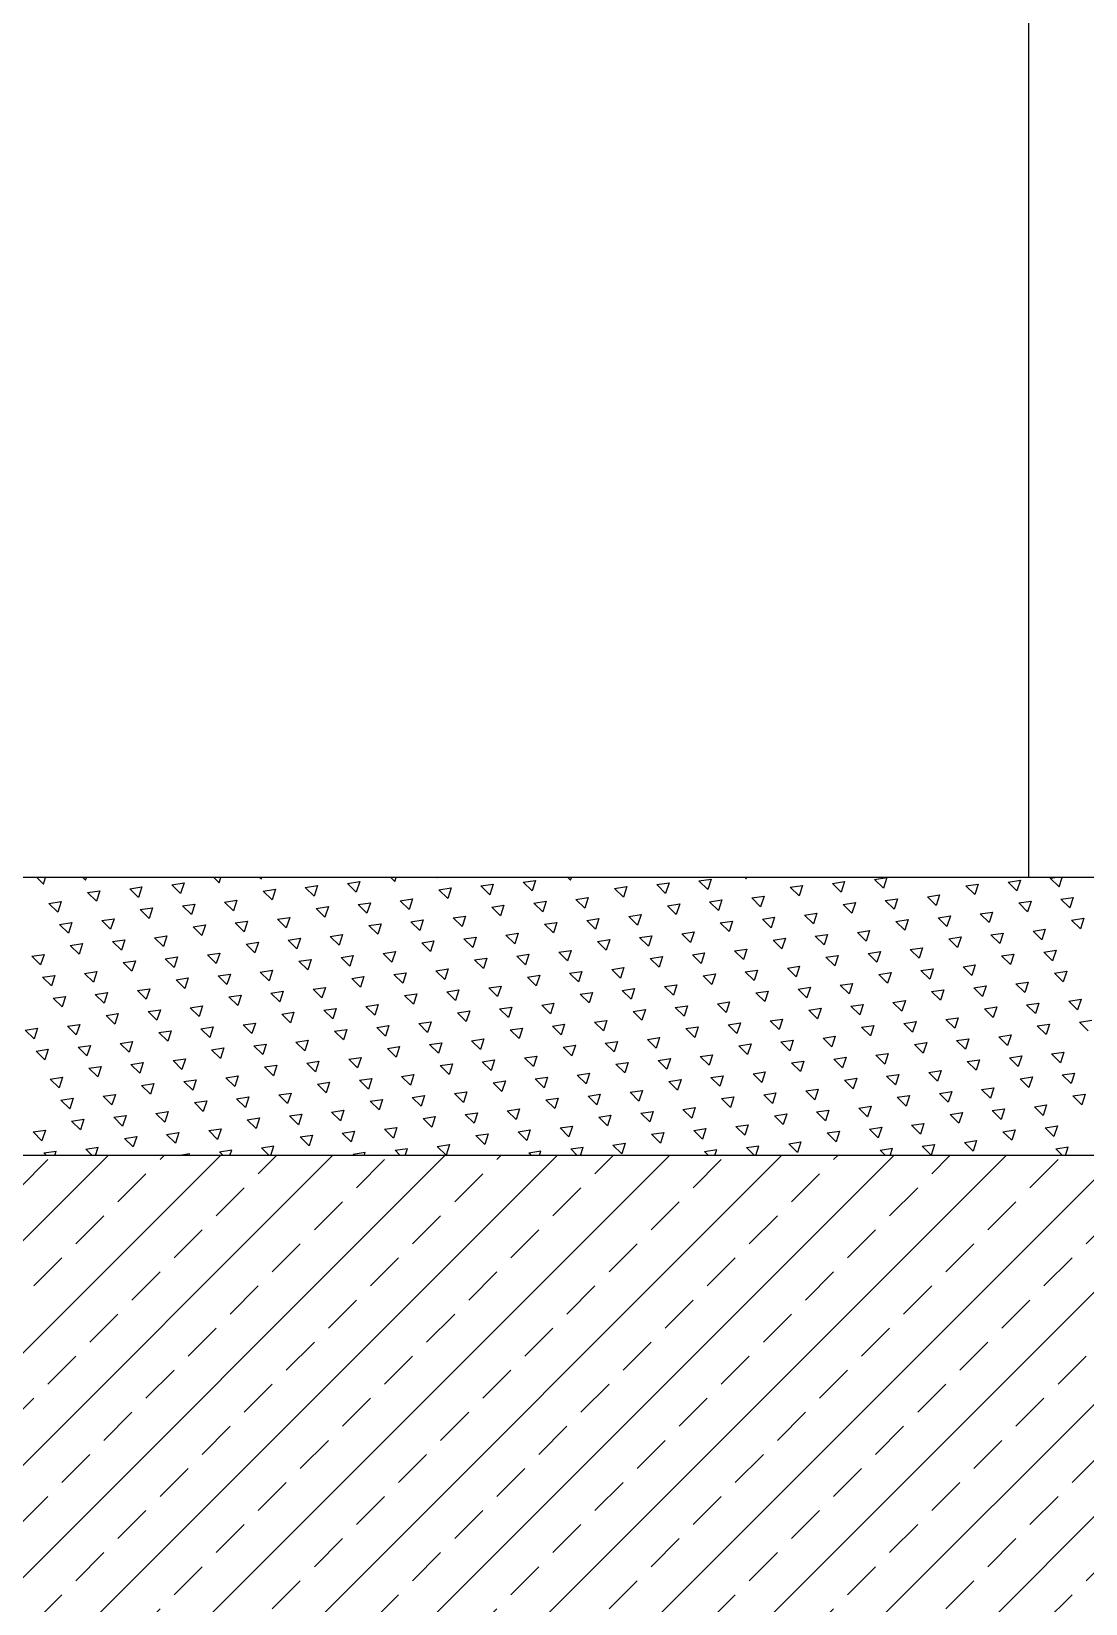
# Model space of a CAD drawing. Header units: metres. Extents: x -220 to 294, y -29 to 18.
# Drawn here: x 262.438 to 263.766, y 11.159 to 13.139 of the extents above; entities that cross this region are included whole.
import ezdxf

# ---------------------------------------------------------------- set-up
doc = ezdxf.new("R2010")
doc.units = ezdxf.units.M
doc.header["$MEASUREMENT"] = 0
doc.layers.add('Standart', color=7, linetype='Continuous')

msp = doc.modelspace()

# ---------------------------------------------------------------- hatches: boundary and pattern name
at = {"layer": 'Standart', "linetype": 'Continuous', "lineweight": -3}
h = msp.add_hatch(dxfattribs=at)
h.set_pattern_fill('ANSI33', color=59, scale=0.4, style=0)
h.set_pattern_definition([(45, (2.96814, -4.59858), (-0.07071068, 0.07071068), []), (45, (3.03885, -4.59858), (-0.07071068, 0.07071068), [0.05, -0.025])])
h.paths.add_polyline_path([(259.0966, 11.7233), (259.0966, 11.1233), (263.5449, 11.1233), (263.5449, 9.2233), (264.7949, 9.2233), (264.7949, 11.7233)])

# ---------------------------------------------------------------- linework, layer by layer
at = {"layer": 'Standart', "color": 38, "linetype": 'Continuous', "lineweight": -3}
msp.add_lwpolyline([(263.6949, 12.0733), (263.6949, 15.8908)], dxfattribs=at)
at = {"layer": 'Standart', "color": 59, "linetype": 'Continuous', "lineweight": -3}
msp.add_lwpolyline([(263.7949, 12.0733), (259.0966, 12.0733)], dxfattribs=at)
at = {"layer": 'Standart', "color": 101, "linetype": 'Continuous', "lineweight": -3}
for points in [[(262.4449, 12.0733), (262.4533, 12.065)], [(262.4533, 12.065), (262.456, 12.0733)], [(262.5029, 12.0733), (262.5064, 12.0699)], [(262.5064, 12.0699), (262.5075, 12.0733)], [(262.5619, 12.0592), (262.5773, 12.0616)], [(262.573, 12.0482), (262.5619, 12.0592)], [(262.5773, 12.0616), (262.573, 12.0482)], [(262.6149, 12.0641), (262.6304, 12.0664)], [(262.6261, 12.0531), (262.6149, 12.0641)], [(262.6304, 12.0664), (262.6261, 12.0531)], [(262.668, 12.0733), (262.6747, 12.0667)], [(262.6747, 12.0667), (262.6768, 12.0733)], [(262.726, 12.0733), (262.7278, 12.0716)], [(262.7278, 12.0716), (262.7284, 12.0733)], [(262.7301, 12.0561), (262.7456, 12.0584)], [(262.7456, 12.0584), (262.7413, 12.0451)], [(262.7832, 12.0609), (262.7987, 12.0632)], [(262.7943, 12.0499), (262.7832, 12.0609)], [(262.7987, 12.0632), (262.7943, 12.0499)], [(262.8363, 12.0657), (262.8518, 12.0681)], [(262.8474, 12.0548), (262.8363, 12.0657)], [(262.8518, 12.0681), (262.8474, 12.0548)], [(262.891, 12.0733), (262.896, 12.0684)], [(262.896, 12.0684), (262.8976, 12.0733)], [(262.949, 12.0733), (262.9491, 12.0732)], [(262.9491, 12.0732), (262.9492, 12.0733)], [(262.9515, 12.0578), (262.9669, 12.0601)], [(262.9669, 12.0601), (262.9626, 12.0468)], [(263.0045, 12.0626), (263.02, 12.0649)], [(263.0157, 12.0516), (263.0045, 12.0626)], [(263.02, 12.0649), (263.0157, 12.0516)], [(263.0576, 12.0674), (263.0731, 12.0697)], [(263.0688, 12.0564), (263.0576, 12.0674)], [(263.0731, 12.0697), (263.0688, 12.0564)], [(263.1141, 12.0733), (263.1174, 12.0701)], [(263.1174, 12.0701), (263.1184, 12.0733)], [(263.1728, 12.0594), (263.1883, 12.0618)], [(263.184, 12.0485), (263.1728, 12.0594)], [(263.1883, 12.0618), (263.184, 12.0485)], [(263.2259, 12.0643), (263.2414, 12.0666)], [(263.2371, 12.0533), (263.2259, 12.0643)], [(263.2414, 12.0666), (263.2371, 12.0533)], [(263.279, 12.0691), (263.2945, 12.0714)], [(263.2902, 12.0581), (263.279, 12.0691)], [(263.2945, 12.0714), (263.2902, 12.0581)], [(263.3372, 12.0733), (263.3387, 12.0718)], [(263.3387, 12.0718), (263.3393, 12.0733)], [(263.3942, 12.0611), (263.4096, 12.0634)], [(263.4053, 12.0501), (263.3942, 12.0611)], [(263.4096, 12.0634), (263.4053, 12.0501)], [(263.4473, 12.0659), (263.4627, 12.0683)], [(263.4584, 12.055), (263.4473, 12.0659)], [(263.4627, 12.0683), (263.4584, 12.055)], [(263.5004, 12.0708), (263.5158, 12.0731)], [(263.5115, 12.0598), (263.5004, 12.0708)], [(263.5158, 12.0731), (263.5115, 12.0598)], [(263.6155, 12.0628), (263.631, 12.0651)], [(263.6267, 12.0518), (263.6155, 12.0628)], [(263.631, 12.0651), (263.6267, 12.0518)], [(263.6686, 12.0676), (263.6841, 12.07)], [(263.6798, 12.0566), (263.6686, 12.0676)], [(263.6841, 12.07), (263.6798, 12.0566)], [(263.7217, 12.0725), (263.7275, 12.0733)], [(263.7328, 12.0615), (263.7217, 12.0725)], [(263.7328, 12.0615), (263.7367, 12.0733)], [(262.4602, 12.0407), (262.4756, 12.0431)], [(262.4713, 12.0298), (262.4602, 12.0407)], [(262.4756, 12.0431), (262.4713, 12.0298)], [(262.5088, 12.0544), (262.5242, 12.0567)], [(262.5199, 12.0434), (262.5088, 12.0544)], [(262.5242, 12.0567), (262.5199, 12.0434)], [(262.6284, 12.0376), (262.6439, 12.0399)], [(262.6439, 12.0399), (262.6396, 12.0266)], [(262.6815, 12.0424), (262.697, 12.0448)], [(262.6927, 12.0314), (262.6815, 12.0424)], [(262.697, 12.0448), (262.6927, 12.0314)], [(262.7413, 12.0451), (262.7301, 12.0561)], [(262.8498, 12.0393), (262.8653, 12.0416)], [(262.8609, 12.0283), (262.8498, 12.0393)], [(262.8653, 12.0416), (262.8609, 12.0283)], [(262.9029, 12.0441), (262.9183, 12.0464)], [(262.914, 12.0331), (262.9029, 12.0441)], [(262.9183, 12.0464), (262.914, 12.0331)], [(262.9626, 12.0468), (262.9515, 12.0578)], [(263.018, 12.0361), (263.0335, 12.0385)], [(263.0335, 12.0385), (263.0292, 12.0251)], [(263.0711, 12.041), (263.0866, 12.0433)], [(263.0823, 12.03), (263.0711, 12.041)], [(263.0866, 12.0433), (263.0823, 12.03)], [(263.1242, 12.0458), (263.1397, 12.0481)], [(263.1354, 12.0348), (263.1242, 12.0458)], [(263.1397, 12.0481), (263.1354, 12.0348)], [(263.2394, 12.0378), (263.2549, 12.0401)], [(263.2549, 12.0401), (263.2505, 12.0268)], [(263.2925, 12.0426), (263.308, 12.045)], [(263.3036, 12.0317), (263.2925, 12.0426)], [(263.308, 12.045), (263.3036, 12.0317)], [(263.3456, 12.0475), (263.3611, 12.0498)], [(263.3567, 12.0365), (263.3456, 12.0475)], [(263.3611, 12.0498), (263.3567, 12.0365)], [(263.4608, 12.0395), (263.4762, 12.0418)], [(263.4719, 12.0285), (263.4608, 12.0395)], [(263.4762, 12.0418), (263.4719, 12.0285)], [(263.5138, 12.0443), (263.5293, 12.0466)], [(263.525, 12.0333), (263.5138, 12.0443)], [(263.5293, 12.0466), (263.525, 12.0333)], [(263.5669, 12.0491), (263.5824, 12.0515)], [(263.5781, 12.0382), (263.5669, 12.0491)], [(263.5824, 12.0515), (263.5781, 12.0382)], [(263.6821, 12.0412), (263.6976, 12.0435)], [(263.6932, 12.0302), (263.6821, 12.0412)], [(263.6976, 12.0435), (263.6932, 12.0302)], [(263.7352, 12.046), (263.7507, 12.0483)], [(263.7463, 12.035), (263.7352, 12.046)], [(263.7507, 12.0483), (263.7463, 12.035)], [(262.5267, 12.0191), (262.5422, 12.0214)], [(262.5379, 12.0081), (262.5267, 12.0191)], [(262.5422, 12.0214), (262.5379, 12.0081)], [(262.5753, 12.0328), (262.5908, 12.0351)], [(262.5865, 12.0218), (262.5753, 12.0328)], [(262.5908, 12.0351), (262.5865, 12.0218)], [(262.6396, 12.0266), (262.6284, 12.0376)], [(262.695, 12.016), (262.7105, 12.0183)], [(262.7105, 12.0183), (262.7061, 12.005)], [(262.7481, 12.0208), (262.7635, 12.0231)], [(262.7592, 12.0098), (262.7481, 12.0208)], [(262.7635, 12.0231), (262.7592, 12.0098)], [(262.7967, 12.0344), (262.8122, 12.0368)], [(262.8078, 12.0235), (262.7967, 12.0344)], [(262.8122, 12.0368), (262.8078, 12.0235)], [(262.9163, 12.0176), (262.9318, 12.02)], [(262.9318, 12.02), (262.9275, 12.0067)], [(262.9695, 12.0225), (262.9849, 12.0248)], [(262.9806, 12.0115), (262.9695, 12.0225)], [(262.9849, 12.0248), (262.9806, 12.0115)], [(263.0292, 12.0251), (263.018, 12.0361)], [(263.1377, 12.0193), (263.1532, 12.0217)], [(263.1489, 12.0083), (263.1377, 12.0193)], [(263.1532, 12.0217), (263.1489, 12.0083)], [(263.1908, 12.0242), (263.2063, 12.0265)], [(263.2019, 12.0132), (263.1908, 12.0242)], [(263.2063, 12.0265), (263.2019, 12.0132)], [(263.2505, 12.0268), (263.2394, 12.0378)], [(263.306, 12.0162), (263.3214, 12.0185)], [(263.3214, 12.0185), (263.3171, 12.0052)], [(263.3591, 12.021), (263.3745, 12.0233)], [(263.3702, 12.01), (263.3591, 12.021)], [(263.3745, 12.0233), (263.3702, 12.01)], [(263.4121, 12.0258), (263.4276, 12.0282)], [(263.4233, 12.0149), (263.4121, 12.0258)], [(263.4276, 12.0282), (263.4233, 12.0149)], [(263.5273, 12.0179), (263.5428, 12.0202)], [(263.5428, 12.0202), (263.5385, 12.0069)], [(263.5804, 12.0227), (263.5959, 12.025)], [(263.5916, 12.0117), (263.5804, 12.0227)], [(263.5959, 12.025), (263.5916, 12.0117)], [(263.6335, 12.0275), (263.649, 12.0298)], [(263.6447, 12.0165), (263.6335, 12.0275)], [(263.649, 12.0298), (263.6447, 12.0165)], [(263.7487, 12.0195), (263.7642, 12.0219)], [(263.7598, 12.0086), (263.7487, 12.0195)], [(263.7642, 12.0219), (263.7598, 12.0086)], [(262.4736, 12.0143), (262.4891, 12.0166)], [(262.4848, 12.0033), (262.4736, 12.0143)], [(262.4891, 12.0166), (262.4848, 12.0033)], [(262.5933, 11.9975), (262.6088, 11.9998)], [(262.6088, 11.9998), (262.6045, 11.9865)], [(262.6419, 12.0111), (262.6574, 12.0135)], [(262.653, 12.0001), (262.6419, 12.0111)], [(262.6574, 12.0135), (262.653, 12.0001)], [(262.7061, 12.005), (262.695, 12.016)], [(262.8147, 11.9992), (262.8301, 12.0015)], [(262.8258, 11.9882), (262.8147, 11.9992)], [(262.8301, 12.0015), (262.8258, 11.9882)], [(262.8632, 12.0128), (262.8787, 12.0151)], [(262.8744, 12.0018), (262.8632, 12.0128)], [(262.8787, 12.0151), (262.8744, 12.0018)], [(262.9275, 12.0067), (262.9163, 12.0176)], [(263.036, 12.0008), (263.0515, 12.0032)], [(263.0472, 11.9899), (263.036, 12.0008)], [(263.0515, 12.0032), (263.0472, 11.9899)], [(263.0846, 12.0145), (263.1001, 12.0168)], [(263.0958, 12.0035), (263.0846, 12.0145)], [(263.1001, 12.0168), (263.0958, 12.0035)], [(263.2043, 11.9977), (263.2198, 12)], [(263.2198, 12), (263.2154, 11.9867)], [(263.2574, 12.0025), (263.2729, 12.0049)], [(263.2685, 11.9915), (263.2574, 12.0025)], [(263.2729, 12.0049), (263.2685, 11.9915)], [(263.3171, 12.0052), (263.306, 12.0162)], [(263.4256, 11.9994), (263.4411, 12.0017)], [(263.4368, 11.9884), (263.4256, 11.9994)], [(263.4411, 12.0017), (263.4368, 11.9884)], [(263.4787, 12.0042), (263.4942, 12.0065)], [(263.4899, 11.9932), (263.4787, 12.0042)], [(263.4942, 12.0065), (263.4899, 11.9932)], [(263.5385, 12.0069), (263.5273, 12.0179)], [(263.5939, 11.9962), (263.6094, 11.9986)], [(263.6094, 11.9986), (263.605, 11.9852)], [(263.647, 12.0011), (263.6624, 12.0034)], [(263.6581, 11.9901), (263.647, 12.0011)], [(263.6624, 12.0034), (263.6581, 11.9901)], [(263.7001, 12.0059), (263.7155, 12.0082)], [(263.7112, 11.9949), (263.7001, 12.0059)], [(263.7155, 12.0082), (263.7112, 11.9949)], [(262.4871, 11.9878), (262.5026, 11.9902)], [(262.4983, 11.9768), (262.4871, 11.9878)], [(262.5026, 11.9902), (262.4983, 11.9768)], [(262.5402, 11.9927), (262.5557, 11.995)], [(262.5514, 11.9817), (262.5402, 11.9927)], [(262.5557, 11.995), (262.5514, 11.9817)], [(262.6045, 11.9865), (262.5933, 11.9975)], [(262.7085, 11.9895), (262.724, 11.9918)], [(262.7196, 11.9785), (262.7085, 11.9895)], [(262.724, 11.9918), (262.7196, 11.9785)], [(262.7616, 11.9943), (262.777, 11.9967)], [(262.7727, 11.9833), (262.7616, 11.9943)], [(262.777, 11.9967), (262.7727, 11.9833)], [(262.8812, 11.9775), (262.8967, 11.9799)], [(262.8967, 11.9799), (262.8924, 11.9665)], [(262.9298, 11.9912), (262.9453, 11.9935)], [(262.941, 11.9802), (262.9298, 11.9912)], [(262.9453, 11.9935), (262.941, 11.9802)], [(262.9829, 11.996), (262.9984, 11.9983)], [(262.9941, 11.985), (262.9829, 11.996)], [(262.9984, 11.9983), (262.9941, 11.985)], [(263.1026, 11.9792), (263.1181, 11.9815)], [(263.1137, 11.9682), (263.1026, 11.9792)], [(263.1181, 11.9815), (263.1137, 11.9682)], [(263.1512, 11.9929), (263.1667, 11.9952)], [(263.1623, 11.9819), (263.1512, 11.9929)], [(263.1667, 11.9952), (263.1623, 11.9819)], [(263.2154, 11.9867), (263.2043, 11.9977)], [(263.3239, 11.9809), (263.3394, 11.9832)], [(263.3351, 11.9699), (263.3239, 11.9809)], [(263.3394, 11.9832), (263.3351, 11.9699)], [(263.3725, 11.9945), (263.388, 11.9969)], [(263.3837, 11.9836), (263.3725, 11.9945)], [(263.388, 11.9969), (263.3837, 11.9836)], [(263.4922, 11.9777), (263.5077, 11.9801)], [(263.5077, 11.9801), (263.5034, 11.9668)], [(263.5453, 11.9826), (263.5608, 11.9849)], [(263.5565, 11.9716), (263.5453, 11.9826)], [(263.5608, 11.9849), (263.5565, 11.9716)], [(263.605, 11.9852), (263.5939, 11.9962)], [(263.7136, 11.9794), (263.729, 11.9818)], [(263.7247, 11.9684), (263.7136, 11.9794)], [(263.729, 11.9818), (263.7247, 11.9684)], [(262.4385, 11.9742), (262.454, 11.9765)], [(262.4497, 11.9632), (262.4385, 11.9742)], [(262.454, 11.9765), (262.4497, 11.9632)], [(262.5537, 11.9662), (262.5692, 11.9685)], [(262.5648, 11.9552), (262.5537, 11.9662)], [(262.5692, 11.9685), (262.5648, 11.9552)], [(262.6068, 11.971), (262.6223, 11.9734)], [(262.6179, 11.96), (262.6068, 11.971)], [(262.6223, 11.9734), (262.6179, 11.96)], [(262.6599, 11.9759), (262.6754, 11.9782)], [(262.671, 11.9649), (262.6599, 11.9759)], [(262.6754, 11.9782), (262.671, 11.9649)], [(262.7751, 11.9679), (262.7905, 11.9702)], [(262.7862, 11.9569), (262.7751, 11.9679)], [(262.7905, 11.9702), (262.7862, 11.9569)], [(262.8282, 11.9727), (262.8436, 11.975)], [(262.8393, 11.9617), (262.8282, 11.9727)], [(262.8436, 11.975), (262.8393, 11.9617)], [(262.8924, 11.9665), (262.8812, 11.9775)], [(262.9964, 11.9696), (263.0119, 11.9719)], [(263.0076, 11.9586), (262.9964, 11.9696)], [(263.0119, 11.9719), (263.0076, 11.9586)], [(263.0495, 11.9744), (263.065, 11.9767)], [(263.0606, 11.9634), (263.0495, 11.9744)], [(263.065, 11.9767), (263.0606, 11.9634)], [(263.1692, 11.9576), (263.1846, 11.9599)], [(263.1846, 11.9599), (263.1803, 11.9466)], [(263.2178, 11.9712), (263.2332, 11.9736)], [(263.2289, 11.9602), (263.2178, 11.9712)], [(263.2332, 11.9736), (263.2289, 11.9602)], [(263.2708, 11.9761), (263.2863, 11.9784)], [(263.282, 11.9651), (263.2708, 11.9761)], [(263.2863, 11.9784), (263.282, 11.9651)], [(263.3905, 11.9593), (263.406, 11.9616)], [(263.4017, 11.9483), (263.3905, 11.9593)], [(263.406, 11.9616), (263.4017, 11.9483)], [(263.4391, 11.9729), (263.4546, 11.9752)], [(263.4503, 11.9619), (263.4391, 11.9729)], [(263.4546, 11.9752), (263.4503, 11.9619)], [(263.5034, 11.9668), (263.4922, 11.9777)], [(263.6119, 11.9609), (263.6273, 11.9633)], [(263.623, 11.95), (263.6119, 11.9609)], [(263.6273, 11.9633), (263.623, 11.95)], [(263.6605, 11.9746), (263.6759, 11.9769)], [(263.6716, 11.9636), (263.6605, 11.9746)], [(263.6759, 11.9769), (263.6716, 11.9636)], [(262.452, 11.9477), (262.4675, 11.95)], [(262.4632, 11.9367), (262.452, 11.9477)], [(262.4675, 11.95), (262.4632, 11.9367)], [(262.5051, 11.9525), (262.5206, 11.9549)], [(262.5163, 11.9416), (262.5051, 11.9525)], [(262.5206, 11.9549), (262.5163, 11.9416)], [(262.6203, 11.9446), (262.6357, 11.9469)], [(262.6314, 11.9336), (262.6203, 11.9446)], [(262.6357, 11.9469), (262.6314, 11.9336)], [(262.6734, 11.9494), (262.6888, 11.9517)], [(262.6845, 11.9384), (262.6734, 11.9494)], [(262.6888, 11.9517), (262.6845, 11.9384)], [(262.7265, 11.9542), (262.7419, 11.9566)], [(262.7376, 11.9432), (262.7265, 11.9542)], [(262.7419, 11.9566), (262.7376, 11.9432)], [(262.8416, 11.9462), (262.8571, 11.9486)], [(262.8528, 11.9353), (262.8416, 11.9462)], [(262.8571, 11.9486), (262.8528, 11.9353)], [(262.8947, 11.9511), (262.9102, 11.9534)], [(262.9059, 11.9401), (262.8947, 11.9511)], [(262.9102, 11.9534), (262.9059, 11.9401)], [(262.9478, 11.9559), (262.9633, 11.9582)], [(262.959, 11.9449), (262.9478, 11.9559)], [(262.9633, 11.9582), (262.959, 11.9449)], [(263.063, 11.9479), (263.0785, 11.9503)], [(263.0741, 11.9369), (263.063, 11.9479)], [(263.0785, 11.9503), (263.0741, 11.9369)], [(263.1161, 11.9527), (263.1316, 11.9551)], [(263.1272, 11.9418), (263.1161, 11.9527)], [(263.1316, 11.9551), (263.1272, 11.9418)], [(263.1803, 11.9466), (263.1692, 11.9576)], [(263.2843, 11.9496), (263.2998, 11.9519)], [(263.2955, 11.9386), (263.2843, 11.9496)], [(263.2998, 11.9519), (263.2955, 11.9386)], [(263.3374, 11.9544), (263.3529, 11.9568)], [(263.3486, 11.9434), (263.3374, 11.9544)], [(263.3529, 11.9568), (263.3486, 11.9434)], [(263.4571, 11.9376), (263.4726, 11.94)], [(263.4726, 11.94), (263.4682, 11.9266)], [(263.5057, 11.9513), (263.5211, 11.9536)], [(263.5168, 11.9403), (263.5057, 11.9513)], [(263.5211, 11.9536), (263.5168, 11.9403)], [(263.5588, 11.9561), (263.5742, 11.9584)], [(263.5699, 11.9451), (263.5588, 11.9561)], [(263.5742, 11.9584), (263.5699, 11.9451)], [(263.6784, 11.9393), (263.6939, 11.9416)], [(263.6896, 11.9283), (263.6784, 11.9393)], [(263.6939, 11.9416), (263.6896, 11.9283)], [(263.727, 11.953), (263.7425, 11.9553)], [(263.7382, 11.942), (263.727, 11.953)], [(263.7425, 11.9553), (263.7382, 11.942)], [(262.4655, 11.9212), (262.481, 11.9236)], [(262.4767, 11.9103), (262.4655, 11.9212)], [(262.481, 11.9236), (262.4767, 11.9103)], [(262.5186, 11.9261), (262.5341, 11.9284)], [(262.5297, 11.9151), (262.5186, 11.9261)], [(262.5341, 11.9284), (262.5297, 11.9151)], [(262.5717, 11.9309), (262.5872, 11.9332)], [(262.5828, 11.9199), (262.5717, 11.9309)], [(262.5872, 11.9332), (262.5828, 11.9199)], [(262.6869, 11.9229), (262.7023, 11.9253)], [(262.698, 11.9119), (262.6869, 11.9229)], [(262.7023, 11.9253), (262.698, 11.9119)], [(262.7399, 11.9278), (262.7554, 11.9301)], [(262.7511, 11.9168), (262.7399, 11.9278)], [(262.7554, 11.9301), (262.7511, 11.9168)], [(262.793, 11.9326), (262.8085, 11.9349)], [(262.8042, 11.9216), (262.793, 11.9326)], [(262.8085, 11.9349), (262.8042, 11.9216)], [(262.9082, 11.9246), (262.9237, 11.9269)], [(262.9193, 11.9136), (262.9082, 11.9246)], [(262.9237, 11.9269), (262.9193, 11.9136)], [(262.9613, 11.9294), (262.9768, 11.9318)], [(262.9724, 11.9185), (262.9613, 11.9294)], [(262.9768, 11.9318), (262.9724, 11.9185)], [(263.0144, 11.9343), (263.0298, 11.9366)], [(263.0255, 11.9233), (263.0144, 11.9343)], [(263.0298, 11.9366), (263.0255, 11.9233)], [(263.1295, 11.9263), (263.145, 11.9286)], [(263.1407, 11.9153), (263.1295, 11.9263)], [(263.145, 11.9286), (263.1407, 11.9153)], [(263.1826, 11.9311), (263.1981, 11.9334)], [(263.1938, 11.9201), (263.1826, 11.9311)], [(263.1981, 11.9334), (263.1938, 11.9201)], [(263.2357, 11.9359), (263.2512, 11.9383)], [(263.2469, 11.925), (263.2357, 11.9359)], [(263.2512, 11.9383), (263.2469, 11.925)], [(263.3509, 11.928), (263.3664, 11.9303)], [(263.3621, 11.917), (263.3509, 11.928)], [(263.3664, 11.9303), (263.3621, 11.917)], [(263.404, 11.9328), (263.4195, 11.9351)], [(263.4152, 11.9218), (263.404, 11.9328)], [(263.4195, 11.9351), (263.4152, 11.9218)], [(263.4682, 11.9266), (263.4571, 11.9376)], [(263.5723, 11.9296), (263.5877, 11.932)], [(263.5834, 11.9187), (263.5723, 11.9296)], [(263.5877, 11.932), (263.5834, 11.9187)], [(263.6254, 11.9345), (263.6408, 11.9368)], [(263.6365, 11.9235), (263.6254, 11.9345)], [(263.6408, 11.9368), (263.6365, 11.9235)], [(263.745, 11.9177), (263.7605, 11.92)], [(263.7605, 11.92), (263.7562, 11.9067)], [(262.5321, 11.8996), (262.5475, 11.9019)], [(262.5432, 11.8886), (262.5321, 11.8996)], [(262.5475, 11.9019), (262.5432, 11.8886)], [(262.5852, 11.9044), (262.6006, 11.9068)], [(262.5963, 11.8935), (262.5852, 11.9044)], [(262.6006, 11.9068), (262.5963, 11.8935)], [(262.6382, 11.9093), (262.6537, 11.9116)], [(262.6494, 11.8983), (262.6382, 11.9093)], [(262.6537, 11.9116), (262.6494, 11.8983)], [(262.7534, 11.9013), (262.7689, 11.9036)], [(262.7646, 11.8903), (262.7534, 11.9013)], [(262.7689, 11.9036), (262.7646, 11.8903)], [(262.8065, 11.9061), (262.822, 11.9085)], [(262.8177, 11.8951), (262.8065, 11.9061)], [(262.822, 11.9085), (262.8177, 11.8951)], [(262.8596, 11.911), (262.8751, 11.9133)], [(262.8708, 11.9), (262.8596, 11.911)], [(262.8751, 11.9133), (262.8708, 11.9)], [(262.9748, 11.903), (262.9903, 11.9053)], [(262.9859, 11.892), (262.9748, 11.903)], [(262.9903, 11.9053), (262.9859, 11.892)], [(263.0279, 11.9078), (263.0433, 11.9101)], [(263.039, 11.8968), (263.0279, 11.9078)], [(263.0433, 11.9101), (263.039, 11.8968)], [(263.081, 11.9126), (263.0964, 11.915)], [(263.0921, 11.9017), (263.081, 11.9126)], [(263.0964, 11.915), (263.0921, 11.9017)], [(263.1961, 11.9047), (263.2116, 11.907)], [(263.2073, 11.8937), (263.1961, 11.9047)], [(263.2116, 11.907), (263.2073, 11.8937)], [(263.2492, 11.9095), (263.2647, 11.9118)], [(263.2604, 11.8985), (263.2492, 11.9095)], [(263.2647, 11.9118), (263.2604, 11.8985)], [(263.3023, 11.9143), (263.3178, 11.9166)], [(263.3135, 11.9033), (263.3023, 11.9143)], [(263.3178, 11.9166), (263.3135, 11.9033)], [(263.4175, 11.9063), (263.433, 11.9087)], [(263.4286, 11.8954), (263.4175, 11.9063)], [(263.433, 11.9087), (263.4286, 11.8954)], [(263.4706, 11.9112), (263.4861, 11.9135)], [(263.4817, 11.9002), (263.4706, 11.9112)], [(263.4861, 11.9135), (263.4817, 11.9002)], [(263.5236, 11.916), (263.5392, 11.9183)], [(263.5348, 11.905), (263.5236, 11.916)], [(263.5392, 11.9183), (263.5348, 11.905)], [(263.6388, 11.908), (263.6543, 11.9103)], [(263.65, 11.897), (263.6388, 11.908)], [(263.6543, 11.9103), (263.65, 11.897)], [(263.6919, 11.9128), (263.7074, 11.9152)], [(263.7031, 11.9019), (263.6919, 11.9128)], [(263.7074, 11.9152), (263.7031, 11.9019)], [(263.7562, 11.9067), (263.745, 11.9177)], [(262.4304, 11.8811), (262.4459, 11.8835)], [(262.4415, 11.8702), (262.4304, 11.8811)], [(262.4459, 11.8835), (262.4415, 11.8702)], [(262.4835, 11.886), (262.499, 11.8883)], [(262.4946, 11.875), (262.4835, 11.886)], [(262.499, 11.8883), (262.4946, 11.875)], [(262.5986, 11.878), (262.6141, 11.8803)], [(262.6141, 11.8803), (262.6098, 11.867)], [(262.6517, 11.8828), (262.6672, 11.8851)], [(262.6629, 11.8718), (262.6517, 11.8828)], [(262.6672, 11.8851), (262.6629, 11.8718)], [(262.7048, 11.8876), (262.7203, 11.89)], [(262.716, 11.8767), (262.7048, 11.8876)], [(262.7203, 11.89), (262.716, 11.8767)], [(262.82, 11.8797), (262.8355, 11.882)], [(262.8355, 11.882), (262.8311, 11.8687)], [(262.8731, 11.8845), (262.8885, 11.8868)], [(262.8842, 11.8735), (262.8731, 11.8845)], [(262.8885, 11.8868), (262.8842, 11.8735)], [(262.9262, 11.8893), (262.9416, 11.8917)], [(262.9373, 11.8783), (262.9262, 11.8893)], [(262.9416, 11.8917), (262.9373, 11.8783)], [(263.0413, 11.8813), (263.0568, 11.8837)], [(263.0525, 11.8704), (263.0413, 11.8813)], [(263.0568, 11.8837), (263.0525, 11.8704)], [(263.0945, 11.8862), (263.1099, 11.8885)], [(263.1056, 11.8752), (263.0945, 11.8862)], [(263.1099, 11.8885), (263.1056, 11.8752)], [(263.1475, 11.891), (263.163, 11.8933)], [(263.1587, 11.88), (263.1475, 11.891)], [(263.163, 11.8933), (263.1587, 11.88)], [(263.2627, 11.883), (263.2782, 11.8854)], [(263.2739, 11.872), (263.2627, 11.883)], [(263.2782, 11.8854), (263.2739, 11.872)], [(263.3158, 11.8879), (263.3313, 11.8902)], [(263.3269, 11.8769), (263.3158, 11.8879)], [(263.3313, 11.8902), (263.3269, 11.8769)], [(263.3689, 11.8927), (263.3844, 11.895)], [(263.38, 11.8817), (263.3689, 11.8927)], [(263.3844, 11.895), (263.38, 11.8817)], [(263.4841, 11.8847), (263.4995, 11.887)], [(263.4952, 11.8737), (263.4841, 11.8847)], [(263.4995, 11.887), (263.4952, 11.8737)], [(263.5371, 11.8895), (263.5526, 11.8919)], [(263.5483, 11.8786), (263.5371, 11.8895)], [(263.5526, 11.8919), (263.5483, 11.8786)], [(263.5902, 11.8944), (263.6057, 11.8967)], [(263.6014, 11.8834), (263.5902, 11.8944)], [(263.6057, 11.8967), (263.6014, 11.8834)], [(263.7054, 11.8864), (263.7209, 11.8887)], [(263.7166, 11.8754), (263.7054, 11.8864)], [(263.7209, 11.8887), (263.7166, 11.8754)], [(263.7585, 11.8912), (263.774, 11.8935)], [(263.7697, 11.8802), (263.7585, 11.8912)], [(262.4969, 11.8595), (262.5124, 11.8618)], [(262.5124, 11.8618), (262.5081, 11.8485)], [(262.55, 11.8643), (262.5655, 11.8667)], [(262.5612, 11.8533), (262.55, 11.8643)], [(262.5655, 11.8667), (262.5612, 11.8533)], [(262.6098, 11.867), (262.5986, 11.878)], [(262.7183, 11.8612), (262.7338, 11.8635)], [(262.7295, 11.8502), (262.7183, 11.8612)], [(262.7338, 11.8635), (262.7295, 11.8502)], [(262.7714, 11.866), (262.7869, 11.8683)], [(262.7826, 11.855), (262.7714, 11.866)], [(262.7869, 11.8683), (262.7826, 11.855)], [(262.8311, 11.8687), (262.82, 11.8797)], [(262.8866, 11.858), (262.902, 11.8604)], [(262.902, 11.8604), (262.8977, 11.847)], [(262.9397, 11.8629), (262.9551, 11.8652)], [(262.9508, 11.8519), (262.9397, 11.8629)], [(262.9551, 11.8652), (262.9508, 11.8519)], [(262.9927, 11.8677), (263.0082, 11.87)], [(263.0039, 11.8567), (262.9927, 11.8677)], [(263.0082, 11.87), (263.0039, 11.8567)], [(263.1079, 11.8597), (263.1234, 11.862)], [(263.1234, 11.862), (263.1191, 11.8487)], [(263.161, 11.8645), (263.1765, 11.8669)], [(263.1722, 11.8536), (263.161, 11.8645)], [(263.1765, 11.8669), (263.1722, 11.8536)], [(263.2141, 11.8694), (263.2296, 11.8717)], [(263.2252, 11.8584), (263.2141, 11.8694)], [(263.2296, 11.8717), (263.2252, 11.8584)], [(263.3293, 11.8614), (263.3448, 11.8637)], [(263.3404, 11.8504), (263.3293, 11.8614)], [(263.3448, 11.8637), (263.3404, 11.8504)], [(263.3824, 11.8662), (263.3979, 11.8686)], [(263.3935, 11.8552), (263.3824, 11.8662)], [(263.3979, 11.8686), (263.3935, 11.8552)], [(263.4355, 11.8711), (263.4509, 11.8734)], [(263.4466, 11.8601), (263.4355, 11.8711)], [(263.4509, 11.8734), (263.4466, 11.8601)], [(263.5506, 11.8631), (263.5661, 11.8654)], [(263.5618, 11.8521), (263.5506, 11.8631)], [(263.5661, 11.8654), (263.5618, 11.8521)], [(263.6037, 11.8679), (263.6192, 11.8702)], [(263.6149, 11.8569), (263.6037, 11.8679)], [(263.6192, 11.8702), (263.6149, 11.8569)], [(263.6568, 11.8727), (263.6723, 11.8751)], [(263.668, 11.8618), (263.6568, 11.8727)], [(263.6723, 11.8751), (263.668, 11.8618)], [(262.4439, 11.8547), (262.4593, 11.857)], [(262.455, 11.8437), (262.4439, 11.8547)], [(262.4593, 11.857), (262.455, 11.8437)], [(262.5081, 11.8485), (262.4969, 11.8595)], [(262.5635, 11.8379), (262.579, 11.8402)], [(262.579, 11.8402), (262.5747, 11.8269)], [(262.6166, 11.8427), (262.6321, 11.845)], [(262.6278, 11.8317), (262.6166, 11.8427)], [(262.6321, 11.845), (262.6278, 11.8317)], [(262.6652, 11.8564), (262.6807, 11.8587)], [(262.6764, 11.8454), (262.6652, 11.8564)], [(262.6807, 11.8587), (262.6764, 11.8454)], [(262.7849, 11.8396), (262.8004, 11.8419)], [(262.8004, 11.8419), (262.796, 11.8286)], [(262.838, 11.8444), (262.8535, 11.8467)], [(262.8491, 11.8334), (262.838, 11.8444)], [(262.8535, 11.8467), (262.8491, 11.8334)], [(262.8977, 11.847), (262.8866, 11.858)], [(263.0062, 11.8412), (263.0217, 11.8436)], [(263.0174, 11.8302), (263.0062, 11.8412)], [(263.0217, 11.8436), (263.0174, 11.8302)], [(263.0593, 11.8461), (263.0748, 11.8484)], [(263.0705, 11.8351), (263.0593, 11.8461)], [(263.0748, 11.8484), (263.0705, 11.8351)], [(263.1191, 11.8487), (263.1079, 11.8597)], [(263.1745, 11.8381), (263.19, 11.8404)], [(263.19, 11.8404), (263.1856, 11.8271)], [(263.2276, 11.8429), (263.2431, 11.8452)], [(263.2387, 11.8319), (263.2276, 11.8429)], [(263.2431, 11.8452), (263.2387, 11.8319)], [(263.2807, 11.8477), (263.2961, 11.8501)], [(263.2918, 11.8368), (263.2807, 11.8477)], [(263.2961, 11.8501), (263.2918, 11.8368)], [(263.3958, 11.8398), (263.4113, 11.8421)], [(263.4113, 11.8421), (263.407, 11.8288)], [(263.4489, 11.8446), (263.4644, 11.8469)], [(263.4601, 11.8336), (263.4489, 11.8446)], [(263.4644, 11.8469), (263.4601, 11.8336)], [(263.502, 11.8494), (263.5175, 11.8518)], [(263.5132, 11.8384), (263.502, 11.8494)], [(263.5175, 11.8518), (263.5132, 11.8384)], [(263.6172, 11.8414), (263.6327, 11.8438)], [(263.6284, 11.8305), (263.6172, 11.8414)], [(263.6327, 11.8438), (263.6284, 11.8305)], [(263.6703, 11.8463), (263.6858, 11.8486)], [(263.6815, 11.8353), (263.6703, 11.8463)], [(263.6858, 11.8486), (263.6815, 11.8353)], [(263.7234, 11.8511), (263.7389, 11.8534)], [(263.7345, 11.8401), (263.7234, 11.8511)], [(263.7389, 11.8534), (263.7345, 11.8401)], [(262.4619, 11.8194), (262.4773, 11.8217)], [(262.4773, 11.8217), (262.473, 11.8084)], [(262.5104, 11.833), (262.5259, 11.8354)], [(262.5216, 11.8221), (262.5104, 11.833)], [(262.5259, 11.8354), (262.5216, 11.8221)], [(262.5747, 11.8269), (262.5635, 11.8379)], [(262.6832, 11.8211), (262.6987, 11.8234)], [(262.6943, 11.8101), (262.6832, 11.8211)], [(262.6987, 11.8234), (262.6943, 11.8101)], [(262.7318, 11.8347), (262.7473, 11.8371)], [(262.7429, 11.8237), (262.7318, 11.8347)], [(262.7473, 11.8371), (262.7429, 11.8237)], [(262.796, 11.8286), (262.7849, 11.8396)], [(262.9045, 11.8228), (262.92, 11.8251)], [(262.9157, 11.8118), (262.9045, 11.8228)], [(262.92, 11.8251), (262.9157, 11.8118)], [(262.9532, 11.8364), (262.9686, 11.8387)], [(262.9643, 11.8254), (262.9532, 11.8364)], [(262.9686, 11.8387), (262.9643, 11.8254)], [(263.0728, 11.8196), (263.0883, 11.8219)], [(263.0883, 11.8219), (263.084, 11.8086)], [(263.1259, 11.8244), (263.1414, 11.8268)], [(263.1371, 11.8134), (263.1259, 11.8244)], [(263.1414, 11.8268), (263.1371, 11.8134)], [(263.1856, 11.8271), (263.1745, 11.8381)], [(263.2942, 11.8213), (263.3096, 11.8236)], [(263.3053, 11.8103), (263.2942, 11.8213)], [(263.3096, 11.8236), (263.3053, 11.8103)], [(263.3473, 11.8261), (263.3627, 11.8284)], [(263.3584, 11.8151), (263.3473, 11.8261)], [(263.3627, 11.8284), (263.3584, 11.8151)], [(263.407, 11.8288), (263.3958, 11.8398)], [(263.4624, 11.8181), (263.4779, 11.8205)], [(263.4779, 11.8205), (263.4736, 11.8071)], [(263.5155, 11.823), (263.531, 11.8253)], [(263.5267, 11.812), (263.5155, 11.823)], [(263.531, 11.8253), (263.5267, 11.812)], [(263.5686, 11.8278), (263.5841, 11.8301)], [(263.5797, 11.8168), (263.5686, 11.8278)], [(263.5841, 11.8301), (263.5797, 11.8168)], [(263.6838, 11.8198), (263.6992, 11.8221)], [(263.6992, 11.8221), (263.6949, 11.8088)], [(263.7369, 11.8246), (263.7523, 11.827)], [(263.748, 11.8137), (263.7369, 11.8246)], [(263.7523, 11.827), (263.748, 11.8137)], [(262.473, 11.8084), (262.4619, 11.8194)], [(262.577, 11.8114), (262.5925, 11.8137)], [(262.5882, 11.8004), (262.577, 11.8114)], [(262.5925, 11.8137), (262.5882, 11.8004)], [(262.6301, 11.8162), (262.6456, 11.8186)], [(262.6413, 11.8053), (262.6301, 11.8162)], [(262.6456, 11.8186), (262.6413, 11.8053)], [(262.7498, 11.7994), (262.7653, 11.8018)], [(262.7653, 11.8018), (262.7609, 11.7885)], [(262.7984, 11.8131), (262.8138, 11.8154)], [(262.8095, 11.8021), (262.7984, 11.8131)], [(262.8138, 11.8154), (262.8095, 11.8021)], [(262.8514, 11.8179), (262.8669, 11.8203)], [(262.8626, 11.8069), (262.8514, 11.8179)], [(262.8669, 11.8203), (262.8626, 11.8069)], [(262.9711, 11.8011), (262.9866, 11.8035)], [(262.9823, 11.7901), (262.9711, 11.8011)], [(262.9866, 11.8035), (262.9823, 11.7901)], [(263.0197, 11.8148), (263.0352, 11.8171)], [(263.0309, 11.8038), (263.0197, 11.8148)], [(263.0352, 11.8171), (263.0309, 11.8038)], [(263.084, 11.8086), (263.0728, 11.8196)], [(263.1925, 11.8028), (263.2079, 11.8051)], [(263.2036, 11.7918), (263.1925, 11.8028)], [(263.2079, 11.8051), (263.2036, 11.7918)], [(263.2411, 11.8165), (263.2566, 11.8188)], [(263.2522, 11.8055), (263.2411, 11.8165)], [(263.2566, 11.8188), (263.2522, 11.8055)], [(263.3607, 11.7996), (263.3762, 11.802)], [(263.3762, 11.802), (263.3719, 11.7887)], [(263.4138, 11.8045), (263.4293, 11.8068)], [(263.425, 11.7935), (263.4138, 11.8045)], [(263.4293, 11.8068), (263.425, 11.7935)], [(263.4736, 11.8071), (263.4624, 11.8181)], [(263.5821, 11.8013), (263.5976, 11.8037)], [(263.5932, 11.7903), (263.5821, 11.8013)], [(263.5976, 11.8037), (263.5932, 11.7903)], [(263.6352, 11.8062), (263.6507, 11.8085)], [(263.6463, 11.7952), (263.6352, 11.8062)], [(263.6507, 11.8085), (263.6463, 11.7952)], [(263.6949, 11.8088), (263.6838, 11.8198)], [(263.7503, 11.7982), (263.7658, 11.8005)], [(263.7658, 11.8005), (263.7615, 11.7872)], [(262.4753, 11.7929), (262.4908, 11.7953)], [(262.4865, 11.7819), (262.4753, 11.7929)], [(262.4908, 11.7953), (262.4865, 11.7819)], [(262.5284, 11.7978), (262.5439, 11.8001)], [(262.5396, 11.7868), (262.5284, 11.7978)], [(262.5439, 11.8001), (262.5396, 11.7868)], [(262.6436, 11.7898), (262.6591, 11.7921)], [(262.6547, 11.7788), (262.6436, 11.7898)], [(262.6591, 11.7921), (262.6547, 11.7788)], [(262.6967, 11.7946), (262.7122, 11.7969)], [(262.7078, 11.7836), (262.6967, 11.7946)], [(262.7122, 11.7969), (262.7078, 11.7836)], [(262.7609, 11.7885), (262.7498, 11.7994)], [(262.8649, 11.7915), (262.8804, 11.7938)], [(262.8761, 11.7805), (262.8649, 11.7915)], [(262.8804, 11.7938), (262.8761, 11.7805)], [(262.918, 11.7963), (262.9335, 11.7986)], [(262.9292, 11.7853), (262.918, 11.7963)], [(262.9335, 11.7986), (262.9292, 11.7853)], [(263.0377, 11.7795), (263.0532, 11.7818)], [(263.0532, 11.7818), (263.0489, 11.7685)], [(263.0863, 11.7931), (263.1018, 11.7955)], [(263.0974, 11.7822), (263.0863, 11.7931)], [(263.1018, 11.7955), (263.0974, 11.7822)], [(263.1394, 11.798), (263.1548, 11.8003)], [(263.1505, 11.787), (263.1394, 11.798)], [(263.1548, 11.8003), (263.1505, 11.787)], [(263.259, 11.7812), (263.2745, 11.7835)], [(263.2702, 11.7702), (263.259, 11.7812)], [(263.2745, 11.7835), (263.2702, 11.7702)], [(263.3076, 11.7948), (263.3231, 11.7972)], [(263.3188, 11.7838), (263.3076, 11.7948)], [(263.3231, 11.7972), (263.3188, 11.7838)], [(263.3719, 11.7887), (263.3607, 11.7996)], [(263.4804, 11.7828), (263.4959, 11.7852)], [(263.4915, 11.7719), (263.4804, 11.7828)], [(263.4959, 11.7852), (263.4915, 11.7719)], [(263.529, 11.7965), (263.5445, 11.7988)], [(263.5402, 11.7855), (263.529, 11.7965)], [(263.5445, 11.7988), (263.5402, 11.7855)], [(263.6486, 11.7797), (263.6642, 11.782)], [(263.6642, 11.782), (263.6598, 11.7687)], [(263.7018, 11.7845), (263.7172, 11.7869)], [(263.7129, 11.7735), (263.7018, 11.7845)], [(263.7172, 11.7869), (263.7129, 11.7735)], [(263.7615, 11.7872), (263.7503, 11.7982)], [(262.4888, 11.7665), (262.5043, 11.7688)], [(262.5, 11.7555), (262.4888, 11.7665)], [(262.5043, 11.7688), (262.5, 11.7555)], [(262.5419, 11.7713), (262.5574, 11.7736)], [(262.553, 11.7603), (262.5419, 11.7713)], [(262.5574, 11.7736), (262.553, 11.7603)], [(262.595, 11.7761), (262.6105, 11.7785)], [(262.6061, 11.7651), (262.595, 11.7761)], [(262.6105, 11.7785), (262.6061, 11.7651)], [(262.7101, 11.7681), (262.7256, 11.7705)], [(262.7213, 11.7572), (262.7101, 11.7681)], [(262.7256, 11.7705), (262.7213, 11.7572)], [(262.7632, 11.773), (262.7787, 11.7753)], [(262.7744, 11.762), (262.7632, 11.773)], [(262.7787, 11.7753), (262.7744, 11.762)], [(262.8163, 11.7778), (262.8318, 11.7801)], [(262.8275, 11.7668), (262.8163, 11.7778)], [(262.8318, 11.7801), (262.8275, 11.7668)], [(262.9315, 11.7698), (262.947, 11.7722)], [(262.9427, 11.7588), (262.9315, 11.7698)], [(262.947, 11.7722), (262.9427, 11.7588)], [(262.9846, 11.7747), (263.0001, 11.777)], [(262.9958, 11.7637), (262.9846, 11.7747)], [(263.0001, 11.777), (262.9958, 11.7637)], [(263.0489, 11.7685), (263.0377, 11.7795)], [(263.1529, 11.7715), (263.1683, 11.7738)], [(263.164, 11.7605), (263.1529, 11.7715)], [(263.1683, 11.7738), (263.164, 11.7605)], [(263.206, 11.7763), (263.2214, 11.7787)], [(263.2171, 11.7654), (263.206, 11.7763)], [(263.2214, 11.7787), (263.2171, 11.7654)], [(263.3256, 11.7595), (263.3411, 11.7619)], [(263.3411, 11.7619), (263.3368, 11.7486)], [(263.3742, 11.7732), (263.3897, 11.7755)], [(263.3854, 11.7622), (263.3742, 11.7732)], [(263.3897, 11.7755), (263.3854, 11.7622)], [(263.4273, 11.778), (263.4428, 11.7803)], [(263.4384, 11.767), (263.4273, 11.778)], [(263.4428, 11.7803), (263.4384, 11.767)], [(263.547, 11.7612), (263.5624, 11.7635)], [(263.5581, 11.7502), (263.547, 11.7612)], [(263.5624, 11.7635), (263.5581, 11.7502)], [(263.5956, 11.7749), (263.6111, 11.7772)], [(263.6067, 11.7639), (263.5956, 11.7749)], [(263.6111, 11.7772), (263.6067, 11.7639)], [(263.6598, 11.7687), (263.6486, 11.7797)], [(262.4402, 11.7528), (262.4557, 11.7551)], [(262.4514, 11.7418), (262.4402, 11.7528)], [(262.4557, 11.7551), (262.4514, 11.7418)], [(262.5554, 11.7448), (262.5709, 11.7472)], [(262.5665, 11.7339), (262.5554, 11.7448)], [(262.5709, 11.7472), (262.5665, 11.7339)], [(262.6085, 11.7497), (262.624, 11.752)], [(262.6196, 11.7387), (262.6085, 11.7497)], [(262.624, 11.752), (262.6196, 11.7387)], [(262.6616, 11.7545), (262.677, 11.7568)], [(262.6727, 11.7435), (262.6616, 11.7545)], [(262.677, 11.7568), (262.6727, 11.7435)], [(262.7767, 11.7465), (262.7922, 11.7488)], [(262.7879, 11.7355), (262.7767, 11.7465)], [(262.7922, 11.7488), (262.7879, 11.7355)], [(262.8298, 11.7513), (262.8453, 11.7537)], [(262.841, 11.7404), (262.8298, 11.7513)], [(262.8453, 11.7537), (262.841, 11.7404)], [(262.8829, 11.7562), (262.8984, 11.7585)], [(262.8941, 11.7452), (262.8829, 11.7562)], [(262.8984, 11.7585), (262.8941, 11.7452)], [(262.9981, 11.7482), (263.0135, 11.7505)], [(263.0092, 11.7372), (262.9981, 11.7482)], [(263.0135, 11.7505), (263.0092, 11.7372)], [(263.0512, 11.753), (263.0666, 11.7554)], [(263.0623, 11.742), (263.0512, 11.753)], [(263.0666, 11.7554), (263.0623, 11.742)], [(263.1043, 11.7579), (263.1197, 11.7602)], [(263.1154, 11.7469), (263.1043, 11.7579)], [(263.1197, 11.7602), (263.1154, 11.7469)], [(263.2195, 11.7499), (263.2349, 11.7522)], [(263.2306, 11.7389), (263.2195, 11.7499)], [(263.2349, 11.7522), (263.2306, 11.7389)], [(263.2725, 11.7547), (263.288, 11.757)], [(263.2837, 11.7437), (263.2725, 11.7547)], [(263.288, 11.757), (263.2837, 11.7437)], [(263.3368, 11.7486), (263.3256, 11.7595)], [(263.4408, 11.7516), (263.4563, 11.7539)], [(263.4519, 11.7406), (263.4408, 11.7516)], [(263.4563, 11.7539), (263.4519, 11.7406)], [(263.4939, 11.7564), (263.5094, 11.7587)], [(263.505, 11.7454), (263.4939, 11.7564)], [(263.5094, 11.7587), (263.505, 11.7454)], [(263.6136, 11.7396), (263.629, 11.7419)], [(263.629, 11.7419), (263.6247, 11.7286)], [(263.6621, 11.7532), (263.6776, 11.7556)], [(263.6733, 11.7423), (263.6621, 11.7532)], [(263.6776, 11.7556), (263.6733, 11.7423)], [(263.7152, 11.7581), (263.7307, 11.7604)], [(263.7264, 11.7471), (263.7152, 11.7581)], [(263.7307, 11.7604), (263.7264, 11.7471)], [(262.4537, 11.7264), (262.4692, 11.7287)], [(262.4537, 11.7264), (262.4568, 11.7233)], [(262.4674, 11.7233), (262.4692, 11.7287)], [(262.5068, 11.7312), (262.5222, 11.7335)], [(262.5068, 11.7312), (262.5148, 11.7233)], [(262.5189, 11.7233), (262.5222, 11.7335)], [(262.6228, 11.7233), (262.6374, 11.7255)], [(262.6367, 11.7233), (262.6374, 11.7255)], [(262.675, 11.728), (262.6905, 11.7304)], [(262.675, 11.728), (262.6798, 11.7233)], [(262.6882, 11.7233), (262.6905, 11.7304)], [(262.7281, 11.7329), (262.7436, 11.7352)], [(262.7281, 11.7329), (262.7378, 11.7233)], [(262.7397, 11.7233), (262.7436, 11.7352)], [(262.8433, 11.7249), (262.8588, 11.7272)], [(262.8433, 11.7249), (262.8449, 11.7233)], [(262.8575, 11.7233), (262.8588, 11.7272)], [(262.8964, 11.7297), (262.9119, 11.732)], [(262.8964, 11.7297), (262.9029, 11.7233)], [(262.9091, 11.7233), (262.9119, 11.732)], [(262.9495, 11.7345), (262.965, 11.7369)], [(262.9606, 11.7236), (262.9495, 11.7345)], [(262.965, 11.7369), (262.9606, 11.7236)], [(263.0647, 11.7266), (263.0801, 11.7289)], [(263.0647, 11.7266), (263.0679, 11.7233)], [(263.0783, 11.7233), (263.0801, 11.7289)], [(263.1177, 11.7314), (263.1332, 11.7337)], [(263.1177, 11.7314), (263.1259, 11.7233)], [(263.1299, 11.7233), (263.1332, 11.7337)], [(263.1708, 11.7362), (263.1863, 11.7386)], [(263.182, 11.7252), (263.1708, 11.7362)], [(263.1863, 11.7386), (263.182, 11.7252)], [(263.286, 11.7282), (263.3015, 11.7306)], [(263.286, 11.7282), (263.291, 11.7233)], [(263.2991, 11.7233), (263.3015, 11.7306)], [(263.3391, 11.7331), (263.3546, 11.7354)], [(263.3391, 11.7331), (263.349, 11.7233)], [(263.3506, 11.7233), (263.3546, 11.7354)], [(263.3922, 11.7379), (263.4077, 11.7402)], [(263.4033, 11.7269), (263.3922, 11.7379)], [(263.4077, 11.7402), (263.4033, 11.7269)], [(263.5074, 11.7299), (263.5229, 11.7323)], [(263.5074, 11.7299), (263.5141, 11.7233)], [(263.52, 11.7233), (263.5229, 11.7323)], [(263.5605, 11.7348), (263.5759, 11.7371)], [(263.5716, 11.7238), (263.5605, 11.7348)], [(263.5759, 11.7371), (263.5716, 11.7238)], [(263.6247, 11.7286), (263.6136, 11.7396)], [(263.7287, 11.7316), (263.7442, 11.7339)], [(263.7287, 11.7316), (263.7371, 11.7233)], [(263.7408, 11.7233), (263.7442, 11.7339)]]:
    msp.add_lwpolyline(points, dxfattribs=at)
at = {"layer": 'Standart', "color": 7, "linetype": 'Continuous', "lineweight": -3}
msp.add_lwpolyline([(264.7949, 11.7233), (259.0966, 11.7233)], dxfattribs=at)

doc.saveas('drawing.dxf')
